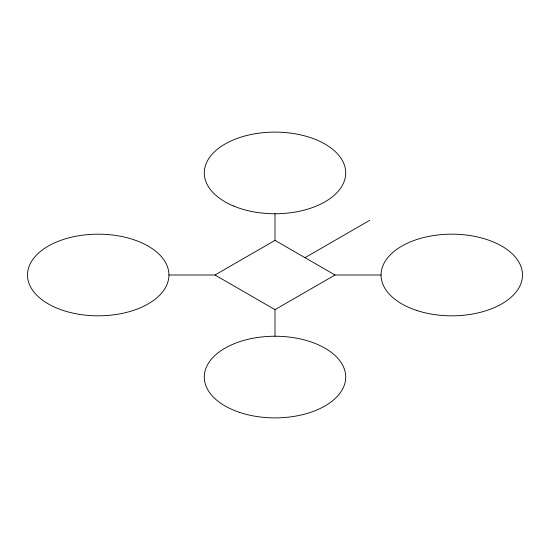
<?xml version="1.0" encoding="UTF-8"?>
<svg xmlns="http://www.w3.org/2000/svg" width="550" height="550" viewBox="0 0 550 550"><rect width="100%" height="100%" fill="white"/><g stroke="black" fill="none" stroke-linecap="round" stroke-linejoin="round"><path stroke-width="0.82" d="M168.926 275A70.716 40.824 0 0 0 62.858 239.642A70.716 40.824 0 0 0 62.858 310.358A70.716 40.824 0 0 0 168.926 275L214.995 275L275 240.357L335.005 275L381.074 275M305.002 257.682L369.744 220.303M214.995 275L275 309.643L335.005 275M275 213.758L275 240.357M275 309.643L275 336.243M239.642 412.424A70.716 40.824 0 0 0 345.716 377.066A70.716 40.824 0 0 0 239.642 341.708A70.716 40.824 0 0 0 239.642 412.424M416.426 310.358A70.716 40.824 0 0 0 522.5 275A70.716 40.824 0 0 0 416.426 239.642A70.716 40.824 0 0 0 416.426 310.358M233.509 205.996A70.716 40.824 0 0 0 345.338 177.148A70.716 40.824 0 0 0 246.159 135.657A70.716 40.824 0 0 0 233.509 205.996"/></g></svg>
